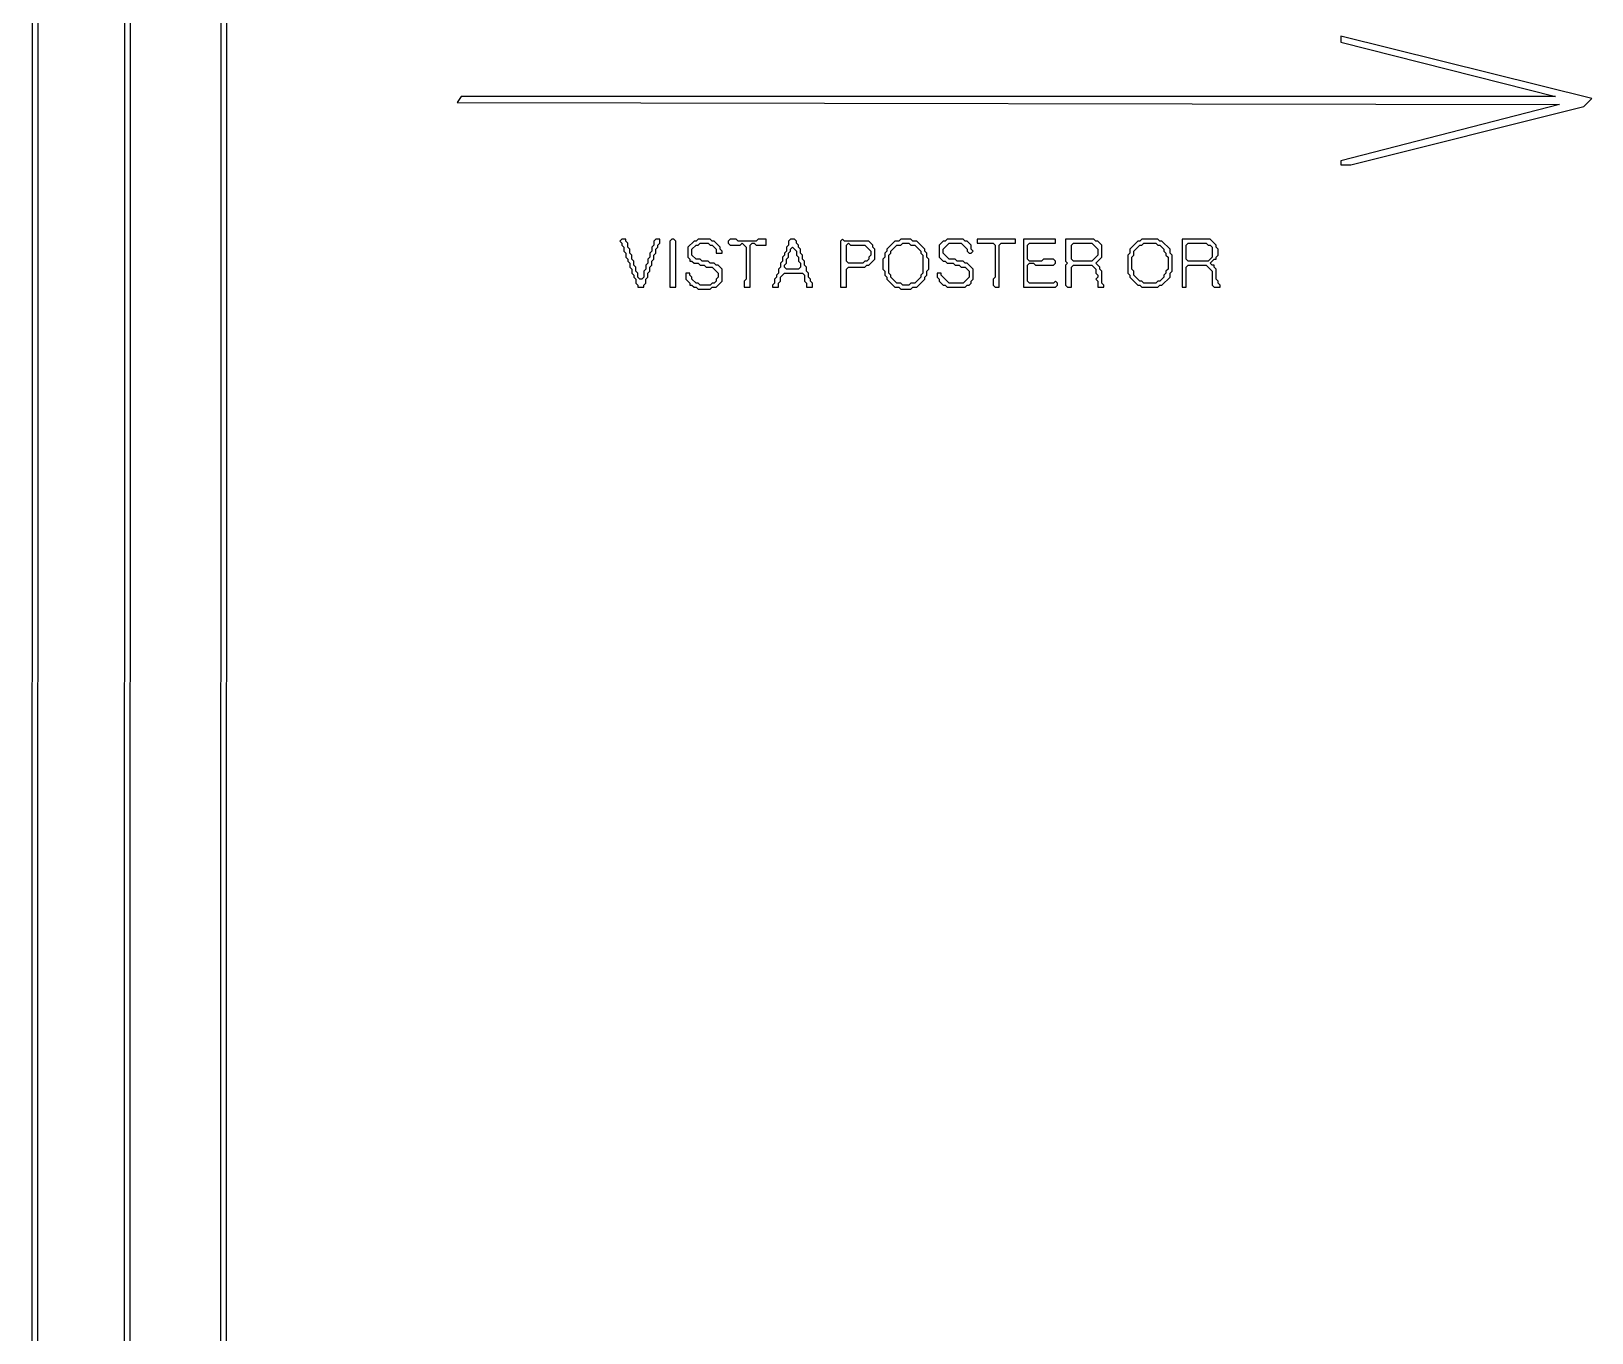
# Model space of a CAD drawing. Extents: x 17 to 323, y -435 to -5.
# Drawn here: x 16.9 to 94.6, y -306 to -241.2 of the extents above; entities that cross this region are included whole.
import ezdxf

# ---------------------------------------------------------------- set-up
doc = ezdxf.new("R2010")
doc.units = 0

msp = doc.modelspace()

# ---------------------------------------------------------------- linework, layer by layer
at = {"layer": 'CONTOURS'}
for p, q in [((17, -4.7), (16.9, -434.9)), ((17.2, -434.5), (17.3, -5)), ((21.6, -9.4), (21.5, -430.1)), ((21.8, -429.8), (21.9, -9.7)), ((26.4, -14.2), (26.3, -425.4)), ((26.6, -425), (26.7, -14.5)), ((94.6, -244.5), (82.1, -241.4)), ((82.1, -241.4), (82.1, -241.7)), ((82.1, -241.7), (92.8, -244.4)), ((38.3, -244.4), (38.1, -244.7)), ((38.1, -244.7), (93, -244.8)), ((92.8, -244.4), (38.3, -244.4)), ((94.2, -244.9), (94.6, -244.5)), ((93, -244.8), (82.1, -247.6)), ((82.6, -247.8), (94.2, -244.9)), ((82.1, -247.6), (82.1, -247.8)), ((82.1, -247.8), (82.6, -247.8)), ((46.3, -251.5), (46.2, -251.6)), ((46.2, -251.6), (46.3, -251.7)), ((46.5, -251.5), (46.3, -251.5)), ((46.3, -251.7), (46.3, -251.8)), ((46.5, -251.6), (46.5, -251.5)), ((46.6, -251.7), (46.5, -251.6)), ((46.6, -251.9), (46.6, -251.7)), ((48, -251.5), (47.9, -251.6)), ((47.9, -251.6), (47.9, -251.8)), ((48.2, -251.5), (48, -251.5)), ((48.1, -251.8), (48.2, -251.7)), ((48.2, -251.7), (48.2, -251.5)), ((48.8, -251.5), (48.7, -251.6)), ((48.7, -251.6), (48.7, -253.9)), ((48.9, -251.5), (48.8, -251.5)), ((49, -251.6), (48.9, -251.5)), ((49, -253.9), (49, -251.6)), ((49.9, -251.6), (49.6, -251.9)), ((50, -251.6), (49.9, -251.6)), ((50.1, -251.5), (50, -251.6)), ((50.7, -251.5), (50.1, -251.5)), ((50.1, -251.8), (50.2, -251.7)), ((50.2, -251.7), (50.6, -251.7)), ((50.6, -251.7), (50.7, -251.8)), ((50.8, -251.6), (50.7, -251.5)), ((50.9, -251.6), (50.8, -251.6)), ((51.2, -251.9), (50.9, -251.6)), ((51.7, -251.5), (51.6, -251.6)), ((51.6, -251.6), (51.6, -251.7)), ((51.6, -251.7), (51.7, -251.8)), ((52, -251.5), (51.7, -251.5)), ((52.1, -251.6), (52, -251.5)), ((53, -251.6), (52.1, -251.6)), ((52.2, -251.8), (52.3, -251.7)), ((52.3, -251.7), (52.5, -251.9)), ((52.7, -251.8), (52.8, -251.7)), ((52.8, -251.7), (52.9, -251.7)), ((52.9, -251.7), (53, -251.8)), ((53.1, -251.5), (53, -251.6)), ((53.5, -251.5), (53.1, -251.5)), ((53.5, -251.8), (53.5, -251.5)), ((54.7, -251.5), (54.6, -251.6)), ((54.6, -251.6), (54.6, -251.8)), ((54.9, -251.5), (54.7, -251.5)), ((55, -251.6), (54.9, -251.5)), ((55, -251.7), (55, -251.6)), ((55.1, -251.8), (55, -251.7)), ((57.3, -251.5), (57.2, -251.6)), ((57.2, -251.6), (57.2, -253.9)), ((57.4, -251.6), (57.3, -251.5)), ((58.6, -251.6), (57.4, -251.6)), ((57.5, -251.8), (57.6, -251.7)), ((57.6, -251.7), (57.7, -251.8)), ((58.8, -251.8), (58.6, -251.6)), ((59.9, -251.6), (59.5, -252)), ((60.1, -251.6), (59.9, -251.6)), ((60.2, -251.5), (60.1, -251.6)), ((60.7, -251.5), (60.2, -251.5)), ((60.2, -251.8), (60.3, -251.7)), ((60.3, -251.7), (60.6, -251.7)), ((60.6, -251.7), (60.7, -251.8)), ((60.8, -251.6), (60.7, -251.5)), ((61, -251.6), (60.8, -251.6)), ((61.4, -252), (61, -251.6)), ((62.3, -251.6), (62.1, -251.8)), ((62.4, -251.6), (62.3, -251.6)), ((62.3, -252), (62.6, -251.7)), ((62.5, -251.5), (62.4, -251.6)), ((63.3, -251.5), (62.5, -251.5)), ((62.6, -251.7), (63.2, -251.7)), ((63.2, -251.7), (63.5, -252)), ((63.4, -251.6), (63.3, -251.5)), ((63.5, -251.6), (63.4, -251.6)), ((63.7, -251.8), (63.5, -251.6)), ((64, -251.5), (64, -251.7)), ((65.9, -251.5), (64, -251.5)), ((64, -251.7), (64.8, -251.7)), ((64.8, -251.7), (64.9, -251.8)), ((65.1, -251.8), (65.2, -251.7)), ((65.2, -251.7), (65.9, -251.7)), ((65.9, -251.7), (65.9, -251.5)), ((66.3, -251.5), (66.3, -253.9)), ((67.9, -251.5), (66.3, -251.5)), ((66.5, -251.8), (66.6, -251.7)), ((66.6, -251.7), (67.9, -251.7)), ((67.9, -251.7), (67.9, -251.5)), ((68.4, -251.5), (68.4, -252.6)), ((69.8, -251.5), (68.4, -251.5)), ((68.7, -251.8), (68.8, -251.7)), ((68.8, -251.7), (69.7, -251.7)), ((69.7, -251.7), (70, -252)), ((69.9, -251.6), (69.8, -251.5)), ((70, -251.6), (69.9, -251.6)), ((70.2, -251.8), (70, -251.6)), ((72, -251.6), (71.6, -252)), ((72.1, -251.6), (72, -251.6)), ((72.2, -251.5), (72.1, -251.6)), ((73, -251.5), (72.2, -251.5)), ((72.2, -251.8), (72.3, -251.7)), ((72.3, -251.7), (72.9, -251.7)), ((72.9, -251.7), (73, -251.8)), ((73.1, -251.6), (73, -251.5)), ((73.2, -251.6), (73.1, -251.6)), ((73.6, -252), (73.2, -251.6)), ((74.2, -251.5), (74.2, -253.9)), ((75.6, -251.5), (74.2, -251.5)), ((74.4, -251.8), (74.5, -251.7)), ((74.5, -251.7), (75.4, -251.7)), ((75.4, -251.7), (75.5, -251.8)), ((75.9, -251.8), (75.6, -251.5)), ((46.3, -251.8), (46.4, -251.9)), ((46.4, -251.9), (46.4, -252.1)), ((46.4, -252.1), (46.5, -252.2)), ((46.5, -252.2), (46.5, -252.4)), ((46.5, -252.4), (46.6, -252.5)), ((46.7, -252), (46.6, -251.9)), ((46.6, -252.5), (46.6, -252.6)), ((46.7, -252.2), (46.7, -252)), ((46.8, -252.3), (46.7, -252.2)), ((46.8, -252.5), (46.8, -252.3)), ((46.9, -252.6), (46.8, -252.5)), ((47.7, -252.4), (47.6, -252.5)), ((47.6, -252.5), (47.6, -252.7)), ((47.8, -252.1), (47.7, -252.2)), ((47.7, -252.2), (47.7, -252.4)), ((47.9, -251.8), (47.8, -251.9)), ((47.8, -251.9), (47.8, -252.1)), ((47.8, -252.6), (47.9, -252.5)), ((47.9, -252.3), (48, -252.2)), ((47.9, -252.5), (47.9, -252.3)), ((48, -252), (48.1, -251.9)), ((48, -252.2), (48, -252)), ((48.1, -251.9), (48.1, -251.8)), ((49.6, -251.9), (49.6, -252.4)), ((49.6, -252.4), (49.7, -252.5)), ((49.7, -252.5), (49.7, -252.6)), ((49.8, -252), (50, -251.8)), ((49.8, -252.3), (49.8, -252)), ((50, -252.5), (49.8, -252.3)), ((50, -251.8), (50.1, -251.8)), ((50.2, -252.5), (50, -252.5)), ((50.3, -252.6), (50.2, -252.5)), ((50.7, -251.8), (50.8, -251.8)), ((50.8, -251.8), (51, -252)), ((51, -252), (51, -252.2)), ((51, -252.2), (51.3, -252.2)), ((51.2, -252), (51.2, -251.9)), ((51.3, -252.1), (51.2, -252)), ((51.3, -252.2), (51.3, -252.1)), ((51.7, -251.8), (52.2, -251.8)), ((52.5, -251.9), (52.5, -253.5)), ((52.7, -253.9), (52.7, -251.8)), ((53, -251.8), (53.5, -251.8)), ((54.4, -252.3), (54.3, -252.4)), ((54.3, -252.4), (54.3, -252.6)), ((54.5, -252.1), (54.4, -252.2)), ((54.4, -252.2), (54.4, -252.3)), ((54.6, -251.8), (54.5, -251.9)), ((54.5, -251.9), (54.5, -252.1)), ((54.5, -252.5), (54.6, -252.4)), ((54.5, -252.7), (54.5, -252.5)), ((54.6, -252.2), (54.7, -252.1)), ((54.6, -252.4), (54.6, -252.2)), ((54.7, -252), (54.8, -251.9)), ((54.7, -252.1), (54.7, -252)), ((54.8, -251.9), (55, -252.1)), ((55, -252.1), (55, -252.3)), ((55, -252.3), (55.1, -252.4)), ((55.1, -251.9), (55.1, -251.8)), ((55.2, -252), (55.1, -251.9)), ((55.1, -252.4), (55.1, -252.6)), ((55.2, -252.2), (55.2, -252)), ((55.3, -252.3), (55.2, -252.2)), ((55.3, -252.5), (55.3, -252.3)), ((55.4, -252.6), (55.3, -252.5)), ((57.5, -252.6), (57.5, -251.8)), ((57.7, -251.8), (58.4, -251.8)), ((58.4, -251.8), (58.7, -252.1)), ((58.6, -252.5), (58.5, -252.6)), ((58.7, -252.3), (58.6, -252.4)), ((58.6, -252.4), (58.6, -252.5)), ((58.6, -252.8), (58.9, -252.5)), ((58.7, -252.1), (58.7, -252.3)), ((58.8, -251.9), (58.8, -251.8)), ((58.9, -252), (58.8, -251.9)), ((58.9, -252.5), (58.9, -252)), ((59.4, -252.4), (59.3, -252.5)), ((59.3, -252.5), (59.3, -253)), ((59.5, -252.1), (59.4, -252.2)), ((59.4, -252.2), (59.4, -252.4)), ((59.5, -252), (59.5, -252.1)), ((59.6, -252.3), (59.7, -252.2)), ((59.6, -253.2), (59.6, -252.3)), ((59.7, -252.1), (60, -251.8)), ((59.7, -252.2), (59.7, -252.1)), ((60, -251.8), (60.2, -251.8)), ((60.7, -251.8), (60.9, -251.8)), ((60.9, -251.8), (61.2, -252.1)), ((61.2, -252.1), (61.2, -252.2)), ((61.2, -252.2), (61.3, -252.3)), ((61.3, -252.3), (61.3, -253.2)), ((61.4, -252.1), (61.4, -252)), ((61.5, -252.2), (61.4, -252.1)), ((61.5, -252.4), (61.5, -252.2)), ((61.6, -252.5), (61.5, -252.4)), ((61.6, -253), (61.6, -252.5)), ((62.1, -251.8), (62.1, -252.4)), ((62.1, -252.4), (62.3, -252.6)), ((62.3, -252.2), (62.3, -252)), ((62.6, -252.5), (62.3, -252.2)), ((62.9, -252.5), (62.6, -252.5)), ((63, -252.6), (62.9, -252.5)), ((63.5, -252), (63.5, -252.1)), ((63.5, -252.1), (63.6, -252.2)), ((63.6, -252.2), (63.7, -252.2)), ((63.7, -252), (63.7, -251.8)), ((63.8, -252.1), (63.7, -252)), ((63.7, -252.2), (63.8, -252.1)), ((64.9, -251.8), (64.9, -253.4)), ((65.1, -253.9), (65.1, -251.8)), ((66.5, -252.5), (66.5, -251.8)), ((66.6, -252.6), (66.5, -252.5)), ((67.3, -252.5), (67.2, -252.6)), ((67.8, -252.5), (67.3, -252.5)), ((67.9, -252.6), (67.8, -252.5)), ((68.7, -252.5), (68.7, -251.8)), ((68.8, -252.6), (68.7, -252.5)), ((70, -252.3), (69.7, -252.6)), ((69.9, -252.7), (70.2, -252.4)), ((70, -252), (70, -252.3)), ((70.2, -252.4), (70.2, -251.8)), ((71.6, -252.2), (71.5, -252.3)), ((71.5, -252.3), (71.5, -253.2)), ((71.6, -252), (71.6, -252.2)), ((71.7, -252.4), (71.8, -252.3)), ((71.7, -253), (71.7, -252.4)), ((71.8, -252.1), (72.1, -251.8)), ((71.8, -252.3), (71.8, -252.1)), ((72.1, -251.8), (72.2, -251.8)), ((73, -251.8), (73.1, -251.8)), ((73.1, -251.8), (73.3, -252)), ((73.3, -252), (73.3, -252.1)), ((73.3, -252.1), (73.4, -252.2)), ((73.4, -252.2), (73.4, -252.3)), ((73.4, -252.3), (73.5, -252.4)), ((73.5, -252.4), (73.5, -253)), ((73.6, -252.2), (73.6, -252)), ((73.7, -252.3), (73.6, -252.2)), ((73.7, -253.1), (73.7, -252.3)), ((74.4, -252.5), (74.4, -251.8)), ((74.5, -252.6), (74.4, -252.5)), ((75.5, -251.8), (75.6, -251.8)), ((75.7, -252.4), (75.5, -252.6)), ((75.6, -251.8), (75.7, -251.9)), ((75.6, -252.7), (75.8, -252.5)), ((75.7, -251.9), (75.7, -252.4)), ((75.8, -252.5), (75.9, -252.5)), ((75.9, -251.9), (75.9, -251.8)), ((76, -252), (75.9, -251.9)), ((75.9, -252.4), (76, -252.3)), ((75.9, -252.5), (75.9, -252.4)), ((76, -252.3), (76, -252)), ((46.6, -252.6), (46.7, -252.7)), ((46.7, -252.7), (46.7, -252.9)), ((46.7, -252.9), (46.8, -253)), ((46.8, -253), (46.8, -253.2)), ((46.8, -253.2), (46.9, -253.3)), ((46.9, -252.8), (46.9, -252.6)), ((47, -252.9), (46.9, -252.8)), ((46.9, -253.3), (46.9, -253.4)), ((47, -253.1), (47, -252.9)), ((47.1, -253.2), (47, -253.1)), ((47.1, -253.4), (47.1, -253.2)), ((47.5, -253), (47.4, -253.1)), ((47.4, -253.1), (47.4, -253.4)), ((47.6, -252.7), (47.5, -252.8)), ((47.5, -252.8), (47.5, -253)), ((47.6, -253.2), (47.7, -253.1)), ((47.6, -253.4), (47.6, -253.2)), ((47.7, -252.9), (47.8, -252.8)), ((47.7, -253.1), (47.7, -252.9)), ((47.8, -252.8), (47.8, -252.6)), ((49.7, -253.2), (49.5, -253.2)), ((49.5, -253.2), (49.5, -253.5)), ((49.7, -252.6), (49.8, -252.6)), ((49.7, -253.3), (49.7, -253.2)), ((49.8, -253.4), (49.7, -253.3)), ((49.8, -252.6), (49.9, -252.7)), ((49.9, -252.7), (50.1, -252.7)), ((50.1, -252.7), (50.2, -252.8)), ((50.2, -252.8), (50.4, -252.8)), ((50.6, -252.6), (50.3, -252.6)), ((50.4, -252.8), (50.5, -252.9)), ((50.5, -252.9), (50.8, -252.9)), ((50.7, -252.7), (50.6, -252.6)), ((50.9, -252.7), (50.7, -252.7)), ((50.8, -252.9), (51.1, -253.2)), ((51, -252.8), (50.9, -252.7)), ((51.1, -252.8), (51, -252.8)), ((51.3, -253), (51.1, -252.8)), ((51.1, -253.2), (51.1, -253.4)), ((51.3, -253.6), (51.3, -253)), ((54.1, -253.2), (54, -253.3)), ((54, -253.3), (54, -253.4)), ((54.2, -252.9), (54.1, -253)), ((54.1, -253), (54.1, -253.2)), ((54.3, -252.6), (54.2, -252.7)), ((54.2, -252.7), (54.2, -252.9)), ((54.2, -253.4), (54.4, -253.2)), ((54.4, -252.8), (54.5, -252.7)), ((54.4, -252.9), (54.4, -252.8)), ((54.5, -253), (54.4, -252.9)), ((54.4, -253.2), (55.3, -253.2)), ((55.1, -253), (54.5, -253)), ((55.1, -252.6), (55.2, -252.7)), ((55.2, -252.9), (55.1, -253)), ((55.2, -252.7), (55.2, -252.9)), ((55.3, -253.2), (55.4, -253.3)), ((55.4, -252.8), (55.4, -252.6)), ((55.5, -252.9), (55.4, -252.8)), ((55.4, -253.3), (55.4, -253.6)), ((55.5, -253.1), (55.5, -252.9)), ((55.6, -253.2), (55.5, -253.1)), ((55.6, -253.4), (55.6, -253.2)), ((57.6, -252.7), (57.5, -252.6)), ((57.5, -253), (57.6, -252.9)), ((57.5, -253.9), (57.5, -253)), ((58.3, -252.7), (57.6, -252.7)), ((57.6, -252.9), (58.4, -252.9)), ((58.4, -252.6), (58.3, -252.7)), ((58.5, -252.6), (58.4, -252.6)), ((58.4, -252.9), (58.5, -252.8)), ((58.5, -252.8), (58.6, -252.8)), ((59.3, -253), (59.4, -253.1)), ((59.4, -253.1), (59.4, -253.3)), ((59.4, -253.3), (59.5, -253.4)), ((59.7, -253.3), (59.6, -253.2)), ((59.7, -253.4), (59.7, -253.3)), ((61.3, -253.2), (61.2, -253.3)), ((61.2, -253.3), (61.2, -253.4)), ((61.4, -253.4), (61.5, -253.3)), ((61.5, -253.1), (61.6, -253)), ((61.5, -253.3), (61.5, -253.1)), ((62.2, -253.2), (62, -253.2)), ((62, -253.2), (62, -253.4)), ((62.2, -253.3), (62.2, -253.2)), ((62.6, -253.7), (62.2, -253.3)), ((62.3, -252.6), (62.4, -252.6)), ((62.4, -252.6), (62.5, -252.7)), ((62.5, -252.7), (62.8, -252.7)), ((62.8, -252.7), (62.9, -252.8)), ((62.9, -252.8), (63.1, -252.8)), ((63.3, -252.6), (63, -252.6)), ((63.1, -252.8), (63.2, -252.9)), ((63.2, -252.9), (63.4, -252.9)), ((63.4, -252.7), (63.3, -252.6)), ((63.5, -252.7), (63.4, -252.7)), ((63.4, -252.9), (63.6, -253.1)), ((63.8, -253), (63.5, -252.7)), ((63.6, -253.1), (63.6, -253.4)), ((63.8, -253.5), (63.8, -253)), ((66.5, -252.8), (66.6, -252.7)), ((66.5, -253.6), (66.5, -252.8)), ((67.2, -252.6), (66.6, -252.6)), ((66.6, -252.7), (66.8, -252.7)), ((66.8, -252.7), (66.9, -252.8)), ((66.9, -252.8), (67.8, -252.8)), ((67.8, -252.8), (67.9, -252.7)), ((67.9, -252.7), (67.9, -252.6)), ((68.4, -252.6), (68.5, -252.7)), ((68.5, -252.7), (68.4, -252.8)), ((68.4, -252.8), (68.4, -253.8)), ((68.7, -252.9), (68.8, -252.8)), ((68.7, -253.9), (68.7, -252.9)), ((69.7, -252.6), (68.8, -252.6)), ((68.8, -252.8), (69.7, -252.8)), ((69.7, -252.8), (69.9, -253)), ((70.1, -252.9), (69.9, -252.7)), ((69.9, -253), (69.9, -253.2)), ((69.9, -253.2), (70, -253.3)), ((70, -253.3), (70, -253.4)), ((70.1, -253), (70.1, -252.9)), ((70.2, -253.1), (70.1, -253)), ((70.2, -253.7), (70.2, -253.1)), ((71.5, -253.2), (71.6, -253.3)), ((71.6, -253.3), (71.6, -253.4)), ((71.8, -253.1), (71.7, -253)), ((71.8, -253.3), (71.8, -253.1)), ((72.1, -253.6), (71.8, -253.3)), ((73.4, -253.2), (73.3, -253.3)), ((73.3, -253.3), (73.3, -253.4)), ((73.5, -253), (73.4, -253.1)), ((73.4, -253.1), (73.4, -253.2)), ((73.6, -253.2), (73.7, -253.1)), ((73.6, -253.4), (73.6, -253.2)), ((74.4, -252.9), (74.5, -252.8)), ((74.4, -253.9), (74.4, -252.9)), ((75.5, -252.6), (74.5, -252.6)), ((74.5, -252.8), (75.4, -252.8)), ((75.4, -252.8), (75.7, -253.1)), ((75.7, -252.8), (75.6, -252.7)), ((75.8, -252.8), (75.7, -252.8)), ((75.7, -253.1), (75.7, -253.8)), ((75.8, -252.9), (75.8, -252.8)), ((75.9, -253), (75.8, -252.9)), ((75.9, -253.5), (75.9, -253)), ((46.9, -253.4), (47, -253.5)), ((47, -253.5), (47, -253.7)), ((47, -253.7), (47.1, -253.8)), ((47.2, -253.5), (47.1, -253.4)), ((47.1, -253.8), (47.1, -253.9)), ((47.1, -253.9), (47.4, -253.9)), ((47.3, -253.5), (47.2, -253.5)), ((47.4, -253.4), (47.3, -253.5)), ((47.4, -253.8), (47.5, -253.7)), ((47.4, -253.9), (47.4, -253.8)), ((47.5, -253.5), (47.6, -253.4)), ((47.5, -253.7), (47.5, -253.5)), ((48.7, -253.9), (49, -253.9)), ((49.5, -253.5), (49.7, -253.7)), ((49.7, -253.7), (49.7, -253.8)), ((49.7, -253.8), (49.8, -253.8)), ((49.8, -253.5), (49.8, -253.4)), ((50, -253.7), (49.8, -253.5)), ((49.8, -253.8), (49.9, -253.9)), ((49.9, -253.9), (50, -253.9)), ((50.1, -253.7), (50, -253.7)), ((50, -253.9), (50.1, -254)), ((50.2, -253.8), (50.1, -253.7)), ((50.1, -254), (50.7, -254)), ((50.7, -253.8), (50.2, -253.8)), ((50.8, -253.7), (50.7, -253.8)), ((50.7, -254), (50.8, -253.9)), ((50.9, -253.7), (50.8, -253.7)), ((50.8, -253.9), (51, -253.9)), ((51, -253.6), (50.9, -253.7)), ((51.1, -253.4), (51, -253.5)), ((51, -253.5), (51, -253.6)), ((51, -253.9), (51.3, -253.6)), ((52.5, -253.5), (52.4, -253.6)), ((52.4, -253.6), (52.4, -253.9)), ((52.4, -253.9), (52.7, -253.9)), ((53.9, -253.7), (53.8, -253.8)), ((53.8, -253.8), (53.8, -253.9)), ((53.8, -253.9), (54.1, -253.9)), ((54, -253.4), (53.9, -253.5)), ((53.9, -253.5), (53.9, -253.7)), ((54.1, -253.7), (54.2, -253.6)), ((54.1, -253.9), (54.1, -253.7)), ((54.2, -253.6), (54.2, -253.4)), ((55.4, -253.6), (55.5, -253.7)), ((55.5, -253.7), (55.5, -253.9)), ((55.5, -253.9), (55.8, -253.9)), ((55.7, -253.5), (55.6, -253.4)), ((55.7, -253.6), (55.7, -253.5)), ((55.8, -253.7), (55.7, -253.6)), ((55.8, -253.9), (55.8, -253.7)), ((57.2, -253.9), (57.5, -253.9)), ((59.5, -253.4), (59.5, -253.5)), ((59.5, -253.5), (59.9, -253.9)), ((60, -253.7), (59.7, -253.4)), ((59.9, -253.9), (60.1, -253.9)), ((60.2, -253.7), (60, -253.7)), ((60.1, -253.9), (60.2, -254)), ((60.3, -253.8), (60.2, -253.7)), ((60.2, -254), (60.7, -254)), ((60.6, -253.8), (60.3, -253.8)), ((60.7, -253.7), (60.6, -253.8)), ((60.9, -253.7), (60.7, -253.7)), ((60.7, -254), (60.8, -253.9)), ((60.8, -253.9), (61, -253.9)), ((61.2, -253.4), (60.9, -253.7)), ((61, -253.9), (61.4, -253.5)), ((61.4, -253.5), (61.4, -253.4)), ((62, -253.4), (62.1, -253.5)), ((62.1, -253.5), (62.1, -253.6)), ((62.1, -253.6), (62.3, -253.8)), ((62.3, -253.8), (62.4, -253.8)), ((62.4, -253.8), (62.5, -253.9)), ((62.5, -253.9), (63.4, -253.9)), ((63.3, -253.7), (62.6, -253.7)), ((63.6, -253.4), (63.3, -253.7)), ((63.4, -253.9), (63.5, -253.8)), ((63.5, -253.8), (63.6, -253.8)), ((63.6, -253.8), (63.7, -253.7)), ((63.7, -253.6), (63.8, -253.5)), ((63.7, -253.7), (63.7, -253.6)), ((64.9, -253.4), (64.8, -253.5)), ((64.8, -253.5), (64.8, -253.8)), ((64.8, -253.8), (64.9, -253.9)), ((64.9, -253.9), (65.1, -253.9)), ((66.3, -253.9), (67.9, -253.9)), ((66.6, -253.7), (66.5, -253.6)), ((67.8, -253.7), (66.6, -253.7)), ((67.9, -253.6), (67.8, -253.7)), ((68, -253.7), (67.9, -253.6)), ((67.9, -253.9), (68, -253.8)), ((68, -253.8), (68, -253.7)), ((68.4, -253.8), (68.5, -253.9)), ((68.5, -253.9), (68.7, -253.9)), ((70, -253.4), (69.9, -253.5)), ((69.9, -253.5), (70, -253.6)), ((70, -253.6), (70, -253.9)), ((70, -253.9), (70.3, -253.9)), ((70.3, -253.8), (70.2, -253.7)), ((70.3, -253.9), (70.3, -253.8)), ((71.6, -253.4), (72, -253.8)), ((72, -253.8), (72.1, -253.8)), ((72.2, -253.6), (72.1, -253.6)), ((72.1, -253.8), (72.2, -253.9)), ((72.3, -253.7), (72.2, -253.6)), ((72.2, -253.9), (73, -253.9)), ((72.9, -253.7), (72.3, -253.7)), ((73, -253.6), (72.9, -253.7)), ((73.1, -253.6), (73, -253.6)), ((73, -253.9), (73.1, -253.8)), ((73.3, -253.4), (73.1, -253.6)), ((73.1, -253.8), (73.2, -253.8)), ((73.2, -253.8), (73.6, -253.4)), ((74.2, -253.9), (74.4, -253.9)), ((75.7, -253.8), (75.8, -253.9)), ((75.8, -253.9), (76.1, -253.9)), ((76, -253.6), (75.9, -253.5)), ((76, -253.7), (76, -253.6)), ((76.1, -253.8), (76, -253.7)), ((76.1, -253.9), (76.1, -253.8))]:
    msp.add_line(p, q, dxfattribs=at)

doc.saveas('drawing.dxf')
